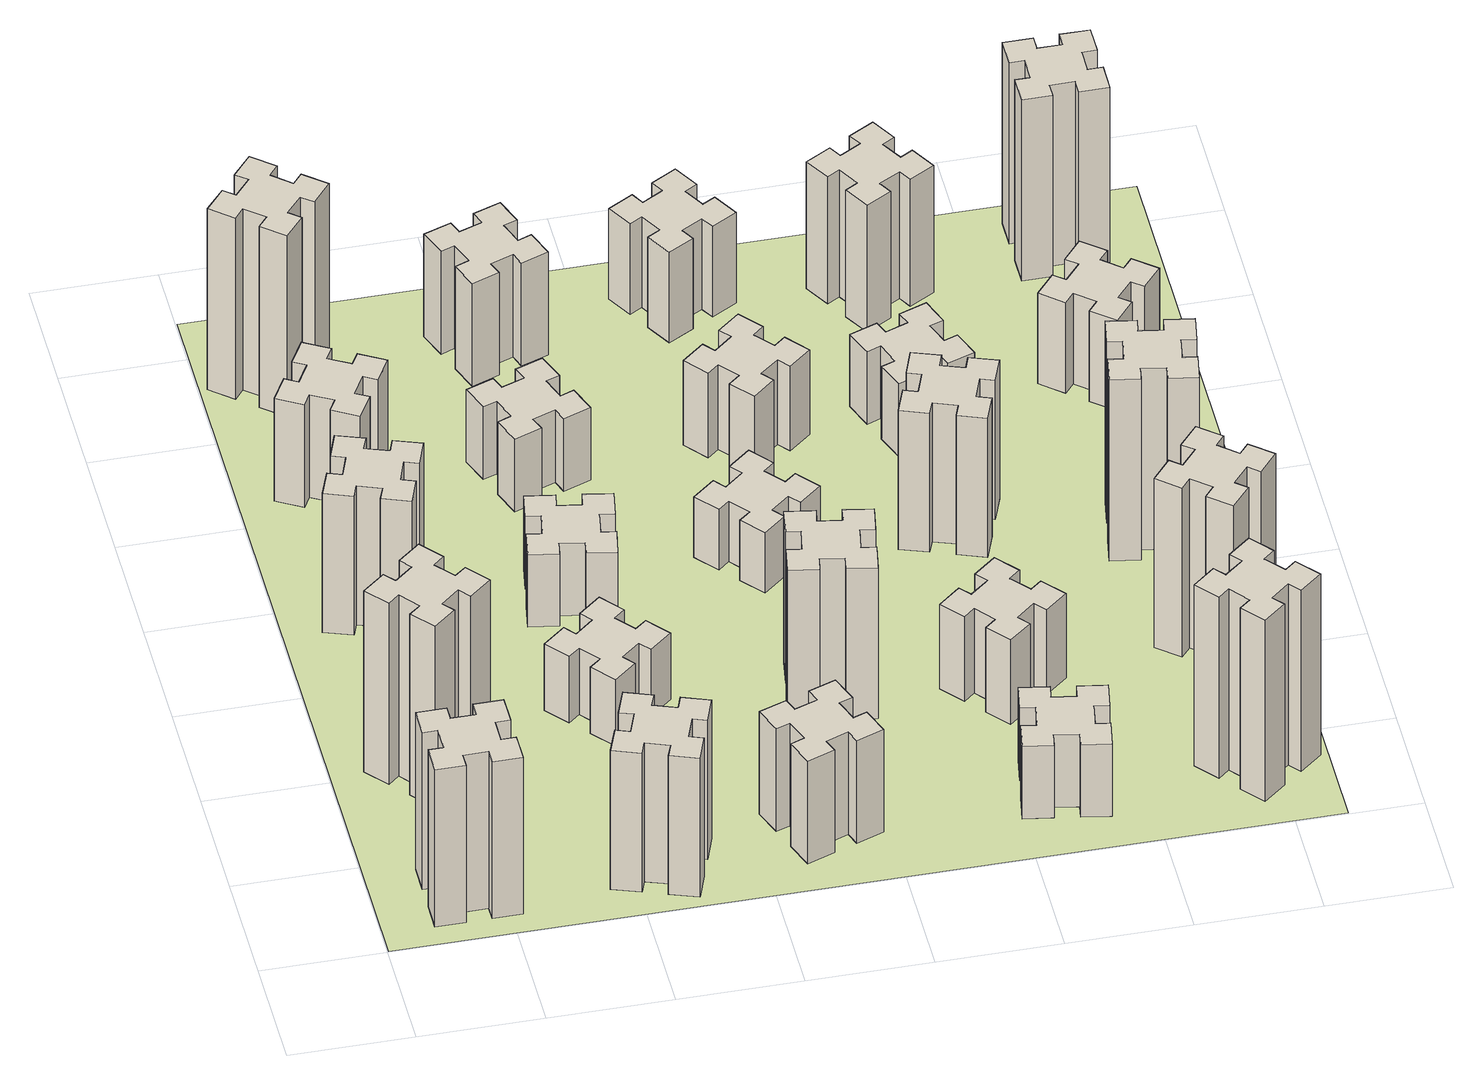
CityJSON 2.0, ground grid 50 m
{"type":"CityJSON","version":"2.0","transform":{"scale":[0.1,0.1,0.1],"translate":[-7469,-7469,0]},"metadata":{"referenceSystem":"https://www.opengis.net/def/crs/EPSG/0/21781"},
"CityObjects":{
"building1":{"type":"Building","attributes":{"class":"1000","function":"1000","usage":"1000","yearOfConstruction":2016,"roofType":"1000","measuredHeight":78,"storeysAboveGround":30,"storeysBelowGround":0},"geometry":[{"type":"Solid","lod":"1","boundaries":[[[[0,1,2,3,4,5,6,7,8,9,10,11,12,13,14,15,16,17,18,19]],[[17,16,20,21]],[[16,15,22,20]],[[15,14,23,22]],[[14,13,24,23]],[[13,12,25,24]],[[12,11,26,25]],[[11,10,27,26]],[[10,9,28,27]],[[9,8,29,28]],[[8,7,30,29]],[[7,6,31,30]],[[6,5,32,31]],[[5,4,33,32]],[[4,3,34,33]],[[3,2,35,34]],[[2,1,36,35]],[[1,0,37,36]],[[0,19,38,37]],[[19,18,39,38]],[[18,17,21,39]],[[24,25,26,27,28,29,30,31,32,33,34,35,36,37,38,39,21,20,22,23]]]]}]},
"building2":{"type":"Building","attributes":{"class":"1000","function":"1000","usage":"1000","yearOfConstruction":2016,"roofType":"1000","measuredHeight":90,"storeysAboveGround":30,"storeysBelowGround":0},"geometry":[{"type":"Solid","lod":"1","boundaries":[[[[40,41,42,43,44,45,46,47,48,49,50,51,52,53,54,55,56,57,58,59]],[[57,56,60,61]],[[56,55,62,60]],[[55,54,63,62]],[[54,53,64,63]],[[53,52,65,64]],[[52,51,66,65]],[[51,50,67,66]],[[50,49,68,67]],[[49,48,69,68]],[[48,47,70,69]],[[47,46,71,70]],[[46,45,72,71]],[[45,44,73,72]],[[44,43,74,73]],[[43,42,75,74]],[[42,41,76,75]],[[41,40,77,76]],[[40,59,78,77]],[[59,58,79,78]],[[58,57,61,79]],[[64,65,66,67,68,69,70,71,72,73,74,75,76,77,78,79,61,60,62,63]]]]}]},
"building3":{"type":"Building","attributes":{"class":"1000","function":"1000","usage":"1000","yearOfConstruction":2016,"roofType":"1000","measuredHeight":69,"storeysAboveGround":30,"storeysBelowGround":0},"geometry":[{"type":"Solid","lod":"1","boundaries":[[[[80,81,82,83,84,85,86,87,88,89,90,91,92,93,94,95,96,97,98,99]],[[97,96,100,101]],[[96,95,102,100]],[[95,94,103,102]],[[94,93,104,103]],[[93,92,105,104]],[[92,91,106,105]],[[91,90,107,106]],[[90,89,108,107]],[[89,88,109,108]],[[88,87,110,109]],[[87,86,111,110]],[[86,85,112,111]],[[85,84,113,112]],[[84,83,114,113]],[[83,82,115,114]],[[82,81,116,115]],[[81,80,117,116]],[[80,99,118,117]],[[99,98,119,118]],[[98,97,101,119]],[[104,105,106,107,108,109,110,111,112,113,114,115,116,117,118,119,101,100,102,103]]]]}]},
"building4":{"type":"Building","attributes":{"class":"1000","function":"1000","usage":"1000","yearOfConstruction":2016,"roofType":"1000","measuredHeight":51,"storeysAboveGround":30,"storeysBelowGround":0},"geometry":[{"type":"Solid","lod":"1","boundaries":[[[[120,121,122,123,124,125,126,127,128,129,130,131,132,133,134,135,136,137,138,139]],[[137,136,140,141]],[[136,135,142,140]],[[135,134,143,142]],[[134,133,144,143]],[[133,132,145,144]],[[132,131,146,145]],[[131,130,147,146]],[[130,129,148,147]],[[129,128,149,148]],[[128,127,150,149]],[[127,126,151,150]],[[126,125,152,151]],[[125,124,153,152]],[[124,123,154,153]],[[123,122,155,154]],[[122,121,156,155]],[[121,120,157,156]],[[120,139,158,157]],[[139,138,159,158]],[[138,137,141,159]],[[144,145,146,147,148,149,150,151,152,153,154,155,156,157,158,159,141,140,142,143]]]]}]},
"building5":{"type":"Building","attributes":{"class":"1000","function":"1000","usage":"1000","yearOfConstruction":2016,"roofType":"1000","measuredHeight":69,"storeysAboveGround":30,"storeysBelowGround":0},"geometry":[{"type":"Solid","lod":"1","boundaries":[[[[160,161,162,163,164,165,166,167,168,169,170,171,172,173,174,175,176,177,178,179]],[[177,176,180,181]],[[176,175,182,180]],[[175,174,183,182]],[[174,173,184,183]],[[173,172,185,184]],[[172,171,186,185]],[[171,170,187,186]],[[170,169,188,187]],[[169,168,189,188]],[[168,167,190,189]],[[167,166,191,190]],[[166,165,192,191]],[[165,164,193,192]],[[164,163,194,193]],[[163,162,195,194]],[[162,161,196,195]],[[161,160,197,196]],[[160,179,198,197]],[[179,178,199,198]],[[178,177,181,199]],[[184,185,186,187,188,189,190,191,192,193,194,195,196,197,198,199,181,180,182,183]]]]}]},
"building6":{"type":"Building","attributes":{"class":"1000","function":"1000","usage":"1000","yearOfConstruction":2016,"roofType":"1000","measuredHeight":90,"storeysAboveGround":30,"storeysBelowGround":0},"geometry":[{"type":"Solid","lod":"1","boundaries":[[[[200,201,202,203,204,205,206,207,208,209,210,211,212,213,214,215,216,217,218,219]],[[217,216,220,221]],[[216,215,222,220]],[[215,214,223,222]],[[214,213,224,223]],[[213,212,225,224]],[[212,211,226,225]],[[211,210,227,226]],[[210,209,228,227]],[[209,208,229,228]],[[208,207,230,229]],[[207,206,231,230]],[[206,205,232,231]],[[205,204,233,232]],[[204,203,234,233]],[[203,202,235,234]],[[202,201,236,235]],[[201,200,237,236]],[[200,219,238,237]],[[219,218,239,238]],[[218,217,221,239]],[[224,225,226,227,228,229,230,231,232,233,234,235,236,237,238,239,221,220,222,223]]]]}]},
"building7":{"type":"Building","attributes":{"class":"1000","function":"1000","usage":"1000","yearOfConstruction":2016,"roofType":"1000","measuredHeight":33,"storeysAboveGround":30,"storeysBelowGround":0},"geometry":[{"type":"Solid","lod":"1","boundaries":[[[[240,241,242,243,244,245,246,247,248,249,250,251,252,253,254,255,256,257,258,259]],[[257,256,260,261]],[[256,255,262,260]],[[255,254,263,262]],[[254,253,264,263]],[[253,252,265,264]],[[252,251,266,265]],[[251,250,267,266]],[[250,249,268,267]],[[249,248,269,268]],[[248,247,270,269]],[[247,246,271,270]],[[246,245,272,271]],[[245,244,273,272]],[[244,243,274,273]],[[243,242,275,274]],[[242,241,276,275]],[[241,240,277,276]],[[240,259,278,277]],[[259,258,279,278]],[[258,257,261,279]],[[264,265,266,267,268,269,270,271,272,273,274,275,276,277,278,279,261,260,262,263]]]]}]},
"building8":{"type":"Building","attributes":{"class":"1000","function":"1000","usage":"1000","yearOfConstruction":2016,"roofType":"1000","measuredHeight":36,"storeysAboveGround":30,"storeysBelowGround":0},"geometry":[{"type":"Solid","lod":"1","boundaries":[[[[280,281,282,283,284,285,286,287,288,289,290,291,292,293,294,295,296,297,298,299]],[[297,296,300,301]],[[296,295,302,300]],[[295,294,303,302]],[[294,293,304,303]],[[293,292,305,304]],[[292,291,306,305]],[[291,290,307,306]],[[290,289,308,307]],[[289,288,309,308]],[[288,287,310,309]],[[287,286,311,310]],[[286,285,312,311]],[[285,284,313,312]],[[284,283,314,313]],[[283,282,315,314]],[[282,281,316,315]],[[281,280,317,316]],[[280,299,318,317]],[[299,298,319,318]],[[298,297,301,319]],[[304,305,306,307,308,309,310,311,312,313,314,315,316,317,318,319,301,300,302,303]]]]}]},
"building9":{"type":"Building","attributes":{"class":"1000","function":"1000","usage":"1000","yearOfConstruction":2016,"roofType":"1000","measuredHeight":51,"storeysAboveGround":30,"storeysBelowGround":0},"geometry":[{"type":"Solid","lod":"1","boundaries":[[[[320,321,322,323,324,325,326,327,328,329,330,331,332,333,334,335,336,337,338,339]],[[337,336,340,341]],[[336,335,342,340]],[[335,334,343,342]],[[334,333,344,343]],[[333,332,345,344]],[[332,331,346,345]],[[331,330,347,346]],[[330,329,348,347]],[[329,328,349,348]],[[328,327,350,349]],[[327,326,351,350]],[[326,325,352,351]],[[325,324,353,352]],[[324,323,354,353]],[[323,322,355,354]],[[322,321,356,355]],[[321,320,357,356]],[[320,339,358,357]],[[339,338,359,358]],[[338,337,341,359]],[[344,345,346,347,348,349,350,351,352,353,354,355,356,357,358,359,341,340,342,343]]]]}]},
"building10":{"type":"Building","attributes":{"class":"1000","function":"1000","usage":"1000","yearOfConstruction":2016,"roofType":"1000","measuredHeight":36,"storeysAboveGround":30,"storeysBelowGround":0},"geometry":[{"type":"Solid","lod":"1","boundaries":[[[[360,361,362,363,364,365,366,367,368,369,370,371,372,373,374,375,376,377,378,379]],[[377,376,380,381]],[[376,375,382,380]],[[375,374,383,382]],[[374,373,384,383]],[[373,372,385,384]],[[372,371,386,385]],[[371,370,387,386]],[[370,369,388,387]],[[369,368,389,388]],[[368,367,390,389]],[[367,366,391,390]],[[366,365,392,391]],[[365,364,393,392]],[[364,363,394,393]],[[363,362,395,394]],[[362,361,396,395]],[[361,360,397,396]],[[360,379,398,397]],[[379,378,399,398]],[[378,377,381,399]],[[384,385,386,387,388,389,390,391,392,393,394,395,396,397,398,399,381,380,382,383]]]]}]},
"building11":{"type":"Building","attributes":{"class":"1000","function":"1000","usage":"1000","yearOfConstruction":2016,"roofType":"1000","measuredHeight":51,"storeysAboveGround":30,"storeysBelowGround":0},"geometry":[{"type":"Solid","lod":"1","boundaries":[[[[400,401,402,403,404,405,406,407,408,409,410,411,412,413,414,415,416,417,418,419]],[[417,416,420,421]],[[416,415,422,420]],[[415,414,423,422]],[[414,413,424,423]],[[413,412,425,424]],[[412,411,426,425]],[[411,410,427,426]],[[410,409,428,427]],[[409,408,429,428]],[[408,407,430,429]],[[407,406,431,430]],[[406,405,432,431]],[[405,404,433,432]],[[404,403,434,433]],[[403,402,435,434]],[[402,401,436,435]],[[401,400,437,436]],[[400,419,438,437]],[[419,418,439,438]],[[418,417,421,439]],[[424,425,426,427,428,429,430,431,432,433,434,435,436,437,438,439,421,420,422,423]]]]}]},
"building12":{"type":"Building","attributes":{"class":"1000","function":"1000","usage":"1000","yearOfConstruction":2016,"roofType":"1000","measuredHeight":75,"storeysAboveGround":30,"storeysBelowGround":0},"geometry":[{"type":"Solid","lod":"1","boundaries":[[[[440,441,442,443,444,445,446,447,448,449,450,451,452,453,454,455,456,457,458,459]],[[457,456,460,461]],[[456,455,462,460]],[[455,454,463,462]],[[454,453,464,463]],[[453,452,465,464]],[[452,451,466,465]],[[451,450,467,466]],[[450,449,468,467]],[[449,448,469,468]],[[448,447,470,469]],[[447,446,471,470]],[[446,445,472,471]],[[445,444,473,472]],[[444,443,474,473]],[[443,442,475,474]],[[442,441,476,475]],[[441,440,477,476]],[[440,459,478,477]],[[459,458,479,478]],[[458,457,461,479]],[[464,465,466,467,468,469,470,471,472,473,474,475,476,477,478,479,461,460,462,463]]]]}]},
"building13":{"type":"Building","attributes":{"class":"1000","function":"1000","usage":"1000","yearOfConstruction":2016,"roofType":"1000","measuredHeight":30,"storeysAboveGround":30,"storeysBelowGround":0},"geometry":[{"type":"Solid","lod":"1","boundaries":[[[[480,481,482,483,484,485,486,487,488,489,490,491,492,493,494,495,496,497,498,499]],[[497,496,500,501]],[[496,495,502,500]],[[495,494,503,502]],[[494,493,504,503]],[[493,492,505,504]],[[492,491,506,505]],[[491,490,507,506]],[[490,489,508,507]],[[489,488,509,508]],[[488,487,510,509]],[[487,486,511,510]],[[486,485,512,511]],[[485,484,513,512]],[[484,483,514,513]],[[483,482,515,514]],[[482,481,516,515]],[[481,480,517,516]],[[480,499,518,517]],[[499,498,519,518]],[[498,497,501,519]],[[504,505,506,507,508,509,510,511,512,513,514,515,516,517,518,519,501,500,502,503]]]]}]},
"building14":{"type":"Building","attributes":{"class":"1000","function":"1000","usage":"1000","yearOfConstruction":2016,"roofType":"1000","measuredHeight":42,"storeysAboveGround":30,"storeysBelowGround":0},"geometry":[{"type":"Solid","lod":"1","boundaries":[[[[520,521,522,523,524,525,526,527,528,529,530,531,532,533,534,535,536,537,538,539]],[[537,536,540,541]],[[536,535,542,540]],[[535,534,543,542]],[[534,533,544,543]],[[533,532,545,544]],[[532,531,546,545]],[[531,530,547,546]],[[530,529,548,547]],[[529,528,549,548]],[[528,527,550,549]],[[527,526,551,550]],[[526,525,552,551]],[[525,524,553,552]],[[524,523,554,553]],[[523,522,555,554]],[[522,521,556,555]],[[521,520,557,556]],[[520,539,558,557]],[[539,538,559,558]],[[538,537,541,559]],[[544,545,546,547,548,549,550,551,552,553,554,555,556,557,558,559,541,540,542,543]]]]}]},
"building15":{"type":"Building","attributes":{"class":"1000","function":"1000","usage":"1000","yearOfConstruction":2016,"roofType":"1000","measuredHeight":36,"storeysAboveGround":30,"storeysBelowGround":0},"geometry":[{"type":"Solid","lod":"1","boundaries":[[[[560,561,562,563,564,565,566,567,568,569,570,571,572,573,574,575,576,577,578,579]],[[577,576,580,581]],[[576,575,582,580]],[[575,574,583,582]],[[574,573,584,583]],[[573,572,585,584]],[[572,571,586,585]],[[571,570,587,586]],[[570,569,588,587]],[[569,568,589,588]],[[568,567,590,589]],[[567,566,591,590]],[[566,565,592,591]],[[565,564,593,592]],[[564,563,594,593]],[[563,562,595,594]],[[562,561,596,595]],[[561,560,597,596]],[[560,579,598,597]],[[579,578,599,598]],[[578,577,581,599]],[[584,585,586,587,588,589,590,591,592,593,594,595,596,597,598,599,581,580,582,583]]]]}]},
"building16":{"type":"Building","attributes":{"class":"1000","function":"1000","usage":"1000","yearOfConstruction":2016,"roofType":"1000","measuredHeight":45,"storeysAboveGround":30,"storeysBelowGround":0},"geometry":[{"type":"Solid","lod":"1","boundaries":[[[[600,601,602,603,604,605,606,607,608,609,610,611,612,613,614,615,616,617,618,619]],[[617,616,620,621]],[[616,615,622,620]],[[615,614,623,622]],[[614,613,624,623]],[[613,612,625,624]],[[612,611,626,625]],[[611,610,627,626]],[[610,609,628,627]],[[609,608,629,628]],[[608,607,630,629]],[[607,606,631,630]],[[606,605,632,631]],[[605,604,633,632]],[[604,603,634,633]],[[603,602,635,634]],[[602,601,636,635]],[[601,600,637,636]],[[600,619,638,637]],[[619,618,639,638]],[[618,617,621,639]],[[624,625,626,627,628,629,630,631,632,633,634,635,636,637,638,639,621,620,622,623]]]]}]},
"building17":{"type":"Building","attributes":{"class":"1000","function":"1000","usage":"1000","yearOfConstruction":2016,"roofType":"1000","measuredHeight":42,"storeysAboveGround":30,"storeysBelowGround":0},"geometry":[{"type":"Solid","lod":"1","boundaries":[[[[640,641,642,643,644,645,646,647,648,649,650,651,652,653,654,655,656,657,658,659]],[[657,656,660,661]],[[656,655,662,660]],[[655,654,663,662]],[[654,653,664,663]],[[653,652,665,664]],[[652,651,666,665]],[[651,650,667,666]],[[650,649,668,667]],[[649,648,669,668]],[[648,647,670,669]],[[647,646,671,670]],[[646,645,672,671]],[[645,644,673,672]],[[644,643,674,673]],[[643,642,675,674]],[[642,641,676,675]],[[641,640,677,676]],[[640,659,678,677]],[[659,658,679,678]],[[658,657,661,679]],[[664,665,666,667,668,669,670,671,672,673,674,675,676,677,678,679,661,660,662,663]]]]}]},
"building18":{"type":"Building","attributes":{"class":"1000","function":"1000","usage":"1000","yearOfConstruction":2016,"roofType":"1000","measuredHeight":69,"storeysAboveGround":30,"storeysBelowGround":0},"geometry":[{"type":"Solid","lod":"1","boundaries":[[[[680,681,682,683,684,685,686,687,688,689,690,691,692,693,694,695,696,697,698,699]],[[697,696,700,701]],[[696,695,702,700]],[[695,694,703,702]],[[694,693,704,703]],[[693,692,705,704]],[[692,691,706,705]],[[691,690,707,706]],[[690,689,708,707]],[[689,688,709,708]],[[688,687,710,709]],[[687,686,711,710]],[[686,685,712,711]],[[685,684,713,712]],[[684,683,714,713]],[[683,682,715,714]],[[682,681,716,715]],[[681,680,717,716]],[[680,699,718,717]],[[699,698,719,718]],[[698,697,701,719]],[[704,705,706,707,708,709,710,711,712,713,714,715,716,717,718,719,701,700,702,703]]]]}]},
"building19":{"type":"Building","attributes":{"class":"1000","function":"1000","usage":"1000","yearOfConstruction":2016,"roofType":"1000","measuredHeight":36,"storeysAboveGround":30,"storeysBelowGround":0},"geometry":[{"type":"Solid","lod":"1","boundaries":[[[[720,721,722,723,724,725,726,727,728,729,730,731,732,733,734,735,736,737,738,739]],[[737,736,740,741]],[[736,735,742,740]],[[735,734,743,742]],[[734,733,744,743]],[[733,732,745,744]],[[732,731,746,745]],[[731,730,747,746]],[[730,729,748,747]],[[729,728,749,748]],[[728,727,750,749]],[[727,726,751,750]],[[726,725,752,751]],[[725,724,753,752]],[[724,723,754,753]],[[723,722,755,754]],[[722,721,756,755]],[[721,720,757,756]],[[720,739,758,757]],[[739,738,759,758]],[[738,737,741,759]],[[744,745,746,747,748,749,750,751,752,753,754,755,756,757,758,759,741,740,742,743]]]]}]},
"building20":{"type":"Building","attributes":{"class":"1000","function":"1000","usage":"1000","yearOfConstruction":2016,"roofType":"1000","measuredHeight":90,"storeysAboveGround":30,"storeysBelowGround":0},"geometry":[{"type":"Solid","lod":"1","boundaries":[[[[760,761,762,763,764,765,766,767,768,769,770,771,772,773,774,775,776,777,778,779]],[[777,776,780,781]],[[776,775,782,780]],[[775,774,783,782]],[[774,773,784,783]],[[773,772,785,784]],[[772,771,786,785]],[[771,770,787,786]],[[770,769,788,787]],[[769,768,789,788]],[[768,767,790,789]],[[767,766,791,790]],[[766,765,792,791]],[[765,764,793,792]],[[764,763,794,793]],[[763,762,795,794]],[[762,761,796,795]],[[761,760,797,796]],[[760,779,798,797]],[[779,778,799,798]],[[778,777,781,799]],[[784,785,786,787,788,789,790,791,792,793,794,795,796,797,798,799,781,780,782,783]]]]}]},
"building21":{"type":"Building","attributes":{"class":"1000","function":"1000","usage":"1000","yearOfConstruction":2016,"roofType":"1000","measuredHeight":63,"storeysAboveGround":30,"storeysBelowGround":0},"geometry":[{"type":"Solid","lod":"1","boundaries":[[[[800,801,802,803,804,805,806,807,808,809,810,811,812,813,814,815,816,817,818,819]],[[817,816,820,821]],[[816,815,822,820]],[[815,814,823,822]],[[814,813,824,823]],[[813,812,825,824]],[[812,811,826,825]],[[811,810,827,826]],[[810,809,828,827]],[[809,808,829,828]],[[808,807,830,829]],[[807,806,831,830]],[[806,805,832,831]],[[805,804,833,832]],[[804,803,834,833]],[[803,802,835,834]],[[802,801,836,835]],[[801,800,837,836]],[[800,819,838,837]],[[819,818,839,838]],[[818,817,821,839]],[[824,825,826,827,828,829,830,831,832,833,834,835,836,837,838,839,821,820,822,823]]]]}]},
"building22":{"type":"Building","attributes":{"class":"1000","function":"1000","usage":"1000","yearOfConstruction":2016,"roofType":"1000","measuredHeight":84,"storeysAboveGround":30,"storeysBelowGround":0},"geometry":[{"type":"Solid","lod":"1","boundaries":[[[[840,841,842,843,844,845,846,847,848,849,850,851,852,853,854,855,856,857,858,859]],[[857,856,860,861]],[[856,855,862,860]],[[855,854,863,862]],[[854,853,864,863]],[[853,852,865,864]],[[852,851,866,865]],[[851,850,867,866]],[[850,849,868,867]],[[849,848,869,868]],[[848,847,870,869]],[[847,846,871,870]],[[846,845,872,871]],[[845,844,873,872]],[[844,843,874,873]],[[843,842,875,874]],[[842,841,876,875]],[[841,840,877,876]],[[840,859,878,877]],[[859,858,879,878]],[[858,857,861,879]],[[864,865,866,867,868,869,870,871,872,873,874,875,876,877,878,879,861,860,862,863]]]]}]},
"building23":{"type":"Building","attributes":{"class":"1000","function":"1000","usage":"1000","yearOfConstruction":2016,"roofType":"1000","measuredHeight":90,"storeysAboveGround":30,"storeysBelowGround":0},"geometry":[{"type":"Solid","lod":"1","boundaries":[[[[880,881,882,883,884,885,886,887,888,889,890,891,892,893,894,895,896,897,898,899]],[[897,896,900,901]],[[896,895,902,900]],[[895,894,903,902]],[[894,893,904,903]],[[893,892,905,904]],[[892,891,906,905]],[[891,890,907,906]],[[890,889,908,907]],[[889,888,909,908]],[[888,887,910,909]],[[887,886,911,910]],[[886,885,912,911]],[[885,884,913,912]],[[884,883,914,913]],[[883,882,915,914]],[[882,881,916,915]],[[881,880,917,916]],[[880,899,918,917]],[[899,898,919,918]],[[898,897,901,919]],[[904,905,906,907,908,909,910,911,912,913,914,915,916,917,918,919,901,900,902,903]]]]}]},
"building24":{"type":"Building","attributes":{"class":"1000","function":"1000","usage":"1000","yearOfConstruction":2016,"roofType":"1000","measuredHeight":45,"storeysAboveGround":30,"storeysBelowGround":0},"geometry":[{"type":"Solid","lod":"1","boundaries":[[[[920,921,922,923,924,925,926,927,928,929,930,931,932,933,934,935,936,937,938,939]],[[937,936,940,941]],[[936,935,942,940]],[[935,934,943,942]],[[934,933,944,943]],[[933,932,945,944]],[[932,931,946,945]],[[931,930,947,946]],[[930,929,948,947]],[[929,928,949,948]],[[928,927,950,949]],[[927,926,951,950]],[[926,925,952,951]],[[925,924,953,952]],[[924,923,954,953]],[[923,922,955,954]],[[922,921,956,955]],[[921,920,957,956]],[[920,939,958,957]],[[939,938,959,958]],[[938,937,941,959]],[[944,945,946,947,948,949,950,951,952,953,954,955,956,957,958,959,941,940,942,943]]]]}]},
"building25":{"type":"Building","attributes":{"class":"1000","function":"1000","usage":"1000","yearOfConstruction":2016,"roofType":"1000","measuredHeight":90,"storeysAboveGround":30,"storeysBelowGround":0},"geometry":[{"type":"Solid","lod":"1","boundaries":[[[[960,961,962,963,964,965,966,967,968,969,970,971,972,973,974,975,976,977,978,979]],[[977,976,980,981]],[[976,975,982,980]],[[975,974,983,982]],[[974,973,984,983]],[[973,972,985,984]],[[972,971,986,985]],[[971,970,987,986]],[[970,969,988,987]],[[969,968,989,988]],[[968,967,990,989]],[[967,966,991,990]],[[966,965,992,991]],[[965,964,993,992]],[[964,963,994,993]],[[963,962,995,994]],[[962,961,996,995]],[[961,960,997,996]],[[960,979,998,997]],[[979,978,999,998]],[[978,977,981,999]],[[984,985,986,987,988,989,990,991,992,993,994,995,996,997,998,999,981,980,982,983]]]]}]},
"landuse1":{"type":"LandUse","attributes":{"name":"plot1","function":"1010"},"geometry":[{"type":"MultiSurface","lod":"1","boundaries":[[[1000,1001,1002,1003]]]}]}
},
"vertices":[
[265,325,0],[265,225,0],[205,225,0],[205,105,0],[325,105,0],[325,165,0],[425,165,0],[425,105,0],[545,105,0],[545,225,0],[485,225,0],[485,325,0],[545,325,0],[545,445,0],[425,445,0],[425,385,0],[325,385,0],[325,445,0],[205,445,0],[205,325,0],[325,385,780],[325,445,780],[425,385,780],[425,445,780],[545,445,780],[545,325,780],[485,325,780],[485,225,780],[545,225,780],[545,105,780],[425,105,780],[425,165,780],[325,165,780],[325,105,780],[205,105,780],[205,225,780],[265,225,780],[265,325,780],[205,325,780],[205,445,780],
[492,1048,0],[427,1124,0],[473,1163,0],[396,1255,0],[304,1178,0],[343,1132,0],[266,1067,0],[228,1113,0],[136,1036,0],[213,944,0],[259,983,0],[323,906,0],[277,868,0],[354,776,0],[446,853,0],[408,899,0],[484,963,0],[523,917,0],[615,994,0],[538,1086,0],[484,963,900],[523,917,900],[408,899,900],[446,853,900],[354,776,900],[277,868,900],[323,906,900],[259,983,900],[213,944,900],[136,1036,900],[228,1113,900],[266,1067,900],[343,1132,900],[304,1178,900],[396,1255,900],[473,1163,900],[427,1124,900],[492,1048,900],[538,1086,900],[615,994,900],
[291,1869,0],[385,1835,0],[364,1779,0],[477,1737,0],[518,1850,0],[462,1871,0],[496,1965,0],[552,1944,0],[593,2057,0],[480,2098,0],[460,2042,0],[366,2076,0],[387,2132,0],[274,2173,0],[233,2060,0],[289,2040,0],[255,1946,0],[199,1967,0],[157,1854,0],[270,1813,0],[255,1946,690],[199,1967,690],[289,2040,690],[233,2060,690],[274,2173,690],[387,2132,690],[366,2076,690],[460,2042,690],[480,2098,690],[593,2057,690],[552,1944,690],[496,1965,690],[462,1871,690],[518,1850,690],[477,1737,690],[364,1779,690],[385,1835,690],[291,1869,690],[270,1813,690],[157,1854,690],
[446,2597,0],[496,2684,0],[548,2654,0],[608,2758,0],[504,2818,0],[474,2766,0],[387,2816,0],[417,2868,0],[313,2928,0],[253,2824,0],[305,2794,0],[255,2707,0],[203,2737,0],[143,2633,0],[247,2573,0],[277,2625,0],[364,2575,0],[334,2523,0],[438,2463,0],[498,2567,0],[364,2575,510],[334,2523,510],[277,2625,510],[247,2573,510],[143,2633,510],[203,2737,510],[255,2707,510],[305,2794,510],[253,2824,510],[313,2928,510],[417,2868,510],[387,2816,510],[474,2766,510],[504,2818,510],[608,2758,510],[548,2654,510],[496,2684,510],[446,2597,510],[498,2567,510],[438,2463,510],
[1029,360,0],[995,266,0],[939,287,0],[897,174,0],[1010,133,0],[1031,189,0],[1125,155,0],[1104,99,0],[1217,57,0],[1258,170,0],[1202,191,0],[1236,285,0],[1292,264,0],[1333,377,0],[1220,418,0],[1200,362,0],[1106,396,0],[1127,452,0],[1014,493,0],[973,380,0],[1106,396,690],[1127,452,690],[1200,362,690],[1220,418,690],[1333,377,690],[1292,264,690],[1236,285,690],[1202,191,690],[1258,170,690],[1217,57,690],[1104,99,690],[1125,155,690],[1031,189,690],[1010,133,690],[897,174,690],[939,287,690],[995,266,690],[1029,360,690],[973,380,690],[1014,493,690],
[384,3387,0],[308,3452,0],[346,3498,0],[254,3575,0],[177,3483,0],[223,3444,0],[159,3368,0],[113,3406,0],[36,3314,0],[128,3237,0],[166,3283,0],[243,3219,0],[204,3173,0],[296,3096,0],[373,3188,0],[327,3226,0],[392,3303,0],[438,3264,0],[515,3356,0],[423,3433,0],[392,3303,900],[438,3264,900],[327,3226,900],[373,3188,900],[296,3096,900],[204,3173,900],[243,3219,900],[166,3283,900],[128,3237,900],[36,3314,900],[113,3406,900],[159,3368,900],[223,3444,900],[177,3483,900],[254,3575,900],[346,3498,900],[308,3452,900],[384,3387,900],[423,3433,900],[515,3356,900],
[1083,1332,0],[1006,1267,0],[968,1313,0],[876,1236,0],[953,1144,0],[999,1183,0],[1063,1106,0],[1017,1068,0],[1094,976,0],[1186,1053,0],[1148,1099,0],[1224,1163,0],[1263,1117,0],[1355,1194,0],[1278,1286,0],[1232,1248,0],[1167,1324,0],[1213,1363,0],[1136,1455,0],[1044,1378,0],[1167,1324,330],[1213,1363,330],[1232,1248,330],[1278,1286,330],[1355,1194,330],[1263,1117,330],[1224,1163,330],[1148,1099,330],[1186,1053,330],[1094,976,330],[1017,1068,330],[1063,1106,330],[999,1183,330],[953,1144,330],[876,1236,330],[968,1313,330],[1006,1267,330],[1083,1332,330],[1044,1378,330],[1136,1455,330],
[1047,1756,0],[1145,1738,0],[1135,1679,0],[1253,1658,0],[1274,1777,0],[1215,1787,0],[1232,1885,0],[1291,1875,0],[1312,1993,0],[1194,2014,0],[1184,1955,0],[1085,1972,0],[1096,2031,0],[977,2052,0],[957,1934,0],[1016,1924,0],[998,1825,0],[939,1836,0],[918,1717,0],[1037,1697,0],[998,1825,360],[939,1836,360],[1016,1924,360],[957,1934,360],[977,2052,360],[1096,2031,360],[1085,1972,360],[1184,1955,360],[1194,2014,360],[1312,1993,360],[1291,1875,360],[1232,1885,360],[1215,1787,360],[1274,1777,360],[1253,1658,360],[1135,1679,360],[1145,1738,360],[1047,1756,360],[1037,1697,360],[918,1717,360],
[1765,496,0],[1671,462,0],[1650,518,0],[1537,477,0],[1579,364,0],[1635,385,0],[1669,291,0],[1613,270,0],[1654,157,0],[1767,199,0],[1746,255,0],[1840,289,0],[1860,233,0],[1973,274,0],[1932,387,0],[1876,366,0],[1842,460,0],[1898,480,0],[1857,593,0],[1744,552,0],[1842,460,510],[1898,480,510],[1876,366,510],[1932,387,510],[1973,274,510],[1860,233,510],[1840,289,510],[1746,255,510],[1767,199,510],[1654,157,510],[1613,270,510],[1669,291,510],[1635,385,510],[1579,364,510],[1537,477,510],[1650,518,510],[1671,462,510],[1765,496,510],[1744,552,510],[1857,593,510],
[1106,2475,0],[1200,2509,0],[1220,2453,0],[1333,2494,0],[1292,2607,0],[1236,2586,0],[1202,2680,0],[1258,2700,0],[1217,2813,0],[1104,2772,0],[1125,2716,0],[1031,2682,0],[1010,2738,0],[897,2697,0],[939,2584,0],[995,2605,0],[1029,2511,0],[973,2490,0],[1014,2377,0],[1127,2419,0],[1029,2511,360],[973,2490,360],[995,2605,360],[939,2584,360],[897,2697,360],[1010,2738,360],[1031,2682,360],[1125,2716,360],[1104,2772,360],[1217,2813,360],[1258,2700,360],[1202,2680,360],[1236,2586,360],[1292,2607,360],[1333,2494,360],[1220,2453,360],[1200,2509,360],[1106,2475,360],[1127,2419,360],[1014,2377,360],
[1125,3456,0],[1031,3422,0],[1010,3478,0],[897,3437,0],[939,3324,0],[995,3345,0],[1029,3251,0],[973,3230,0],[1014,3117,0],[1127,3159,0],[1106,3215,0],[1200,3249,0],[1220,3193,0],[1333,3234,0],[1292,3347,0],[1236,3326,0],[1202,3420,0],[1258,3440,0],[1217,3553,0],[1104,3512,0],[1202,3420,510],[1258,3440,510],[1236,3326,510],[1292,3347,510],[1333,3234,510],[1220,3193,510],[1200,3249,510],[1106,3215,510],[1127,3159,510],[1014,3117,510],[973,3230,510],[1029,3251,510],[995,3345,510],[939,3324,510],[897,3437,510],[1010,3478,510],[1031,3422,510],[1125,3456,510],[1104,3512,510],[1217,3553,510],
[2055,1047,0],[2072,1145,0],[2131,1135,0],[2152,1253,0],[2034,1274,0],[2024,1215,0],[1925,1232,0],[1936,1291,0],[1817,1312,0],[1797,1194,0],[1856,1184,0],[1838,1085,0],[1779,1096,0],[1758,977,0],[1877,957,0],[1887,1016,0],[1985,998,0],[1975,939,0],[2093,918,0],[2114,1037,0],[1985,998,750],[1975,939,750],[1887,1016,750],[1877,957,750],[1758,977,750],[1779,1096,750],[1838,1085,750],[1856,1184,750],[1797,1194,750],[1817,1312,750],[1936,1291,750],[1925,1232,750],[2024,1215,750],[2034,1274,750],[2152,1253,750],[2131,1135,750],[2072,1145,750],[2055,1047,750],[2114,1037,750],[2093,918,750],
[1972,1988,0],[1907,2064,0],[1953,2103,0],[1876,2195,0],[1784,2118,0],[1823,2072,0],[1746,2007,0],[1708,2053,0],[1616,1976,0],[1693,1884,0],[1739,1923,0],[1803,1846,0],[1757,1808,0],[1834,1716,0],[1926,1793,0],[1888,1839,0],[1964,1903,0],[2003,1857,0],[2095,1934,0],[2018,2026,0],[1964,1903,300],[2003,1857,300],[1888,1839,300],[1926,1793,300],[1834,1716,300],[1757,1808,300],[1803,1846,300],[1739,1923,300],[1693,1884,300],[1616,1976,300],[1708,2053,300],[1746,2007,300],[1823,2072,300],[1784,2118,300],[1876,2195,300],[1953,2103,300],[1907,2064,300],[1972,1988,300],[2018,2026,300],[2095,1934,300],
[1839,2563,0],[1903,2486,0],[1857,2448,0],[1934,2356,0],[2026,2433,0],[1988,2479,0],[2064,2543,0],[2103,2497,0],[2195,2574,0],[2118,2666,0],[2072,2628,0],[2007,2704,0],[2053,2743,0],[1976,2835,0],[1884,2758,0],[1923,2712,0],[1846,2647,0],[1808,2693,0],[1716,2616,0],[1793,2524,0],[1846,2647,420],[1808,2693,420],[1923,2712,420],[1884,2758,420],[1976,2835,420],[2053,2743,420],[2007,2704,420],[2072,2628,420],[2118,2666,420],[2195,2574,420],[2103,2497,420],[2064,2543,420],[1988,2479,420],[2026,2433,420],[1934,2356,420],[1857,2448,420],[1903,2486,420],[1839,2563,420],[1793,2524,420],[1716,2616,420],
[2596,444,0],[2578,345,0],[2519,356,0],[2498,237,0],[2617,217,0],[2627,276,0],[2725,258,0],[2715,199,0],[2833,178,0],[2854,297,0],[2795,307,0],[2812,405,0],[2871,395,0],[2892,513,0],[2774,534,0],[2764,475,0],[2665,492,0],[2676,551,0],[2557,572,0],[2537,454,0],[2665,492,360],[2676,551,360],[2764,475,360],[2774,534,360],[2892,513,360],[2871,395,360],[2812,405,360],[2795,307,360],[2854,297,360],[2833,178,360],[2715,199,360],[2725,258,360],[2627,276,360],[2617,217,360],[2498,237,360],[2519,356,360],[2578,345,360],[2596,444,360],[2537,454,360],[2557,572,360],
[1844,3556,0],[1757,3506,0],[1727,3558,0],[1623,3498,0],[1683,3394,0],[1735,3424,0],[1785,3337,0],[1733,3307,0],[1793,3203,0],[1897,3263,0],[1867,3315,0],[1954,3365,0],[1984,3313,0],[2088,3373,0],[2028,3477,0],[1976,3447,0],[1926,3534,0],[1978,3564,0],[1918,3668,0],[1814,3608,0],[1926,3534,450],[1978,3564,450],[1976,3447,450],[2028,3477,450],[2088,3373,450],[1984,3313,450],[1954,3365,450],[1867,3315,450],[1897,3263,450],[1793,3203,450],[1733,3307,450],[1785,3337,450],[1735,3424,450],[1683,3394,450],[1623,3498,450],[1727,3558,450],[1757,3506,450],[1844,3556,450],[1814,3608,450],[1918,3668,450],
[2563,1132,0],[2486,1067,0],[2448,1113,0],[2356,1036,0],[2433,944,0],[2479,983,0],[2543,906,0],[2497,868,0],[2574,776,0],[2666,853,0],[2628,899,0],[2704,963,0],[2743,917,0],[2835,994,0],[2758,1086,0],[2712,1048,0],[2647,1124,0],[2693,1163,0],[2616,1255,0],[2524,1178,0],[2647,1124,420],[2693,1163,420],[2712,1048,420],[2758,1086,420],[2835,994,420],[2743,917,420],[2704,963,420],[2628,899,420],[2666,853,420],[2574,776,420],[2497,868,420],[2543,906,420],[2479,983,420],[2433,944,420],[2356,1036,420],[2448,1113,420],[2486,1067,420],[2563,1132,420],[2524,1178,420],[2616,1255,420],
[2682,1871,0],[2716,1965,0],[2772,1944,0],[2813,2057,0],[2700,2098,0],[2680,2042,0],[2586,2076,0],[2607,2132,0],[2494,2173,0],[2453,2060,0],[2509,2040,0],[2475,1946,0],[2419,1967,0],[2377,1854,0],[2490,1813,0],[2511,1869,0],[2605,1835,0],[2584,1779,0],[2697,1737,0],[2738,1850,0],[2605,1835,690],[2584,1779,690],[2511,1869,690],[2490,1813,690],[2377,1854,690],[2419,1967,690],[2475,1946,690],[2509,2040,690],[2453,2060,690],[2494,2173,690],[2607,2132,690],[2586,2076,690],[2680,2042,690],[2700,2098,690],[2813,2057,690],[2772,1944,690],[2716,1965,690],[2682,1871,690],[2738,1850,690],[2697,1737,690],
[2586,2475,0],[2680,2509,0],[2700,2453,0],[2813,2494,0],[2772,2607,0],[2716,2586,0],[2682,2680,0],[2738,2700,0],[2697,2813,0],[2584,2772,0],[2605,2716,0],[2511,2682,0],[2490,2738,0],[2377,2697,0],[2419,2584,0],[2475,2605,0],[2509,2511,0],[2453,2490,0],[2494,2377,0],[2607,2419,0],[2509,2511,360],[2453,2490,360],[2475,2605,360],[2419,2584,360],[2377,2697,360],[2490,2738,360],[2511,2682,360],[2605,2716,360],[2584,2772,360],[2697,2813,360],[2738,2700,360],[2682,2680,360],[2716,2586,360],[2772,2607,360],[2813,2494,360],[2700,2453,360],[2680,2509,360],[2586,2475,360],[2607,2419,360],[2494,2377,360],
[3468,259,0],[3544,323,0],[3583,277,0],[3675,354,0],[3598,446,0],[3552,408,0],[3487,484,0],[3533,523,0],[3456,615,0],[3364,538,0],[3403,492,0],[3326,427,0],[3288,473,0],[3196,396,0],[3273,304,0],[3319,343,0],[3383,266,0],[3337,228,0],[3414,136,0],[3506,213,0],[3383,266,900],[3337,228,900],[3319,343,900],[3273,304,900],[3196,396,900],[3288,473,900],[3326,427,900],[3403,492,900],[3364,538,900],[3456,615,900],[3533,523,900],[3487,484,900],[3552,408,900],[3598,446,900],[3675,354,900],[3583,277,900],[3544,323,900],[3468,259,900],[3506,213,900],[3414,136,900],
[2716,3347,0],[2666,3434,0],[2718,3464,0],[2658,3568,0],[2554,3508,0],[2584,3456,0],[2497,3406,0],[2467,3458,0],[2363,3398,0],[2423,3294,0],[2475,3324,0],[2525,3237,0],[2473,3207,0],[2533,3103,0],[2637,3163,0],[2607,3215,0],[2694,3265,0],[2724,3213,0],[2828,3273,0],[2768,3377,0],[2694,3265,630],[2724,3213,630],[2607,3215,630],[2637,3163,630],[2533,3103,630],[2473,3207,630],[2525,3237,630],[2475,3324,630],[2423,3294,630],[2363,3398,630],[2467,3458,630],[2497,3406,630],[2584,3456,630],[2554,3508,630],[2658,3568,630],[2718,3464,630],[2666,3434,630],[2716,3347,630],[2768,3377,630],[2828,3273,630],
[3487,1006,0],[3552,1083,0],[3598,1044,0],[3675,1136,0],[3583,1213,0],[3544,1167,0],[3468,1232,0],[3506,1278,0],[3414,1355,0],[3337,1263,0],[3383,1224,0],[3319,1148,0],[3273,1186,0],[3196,1094,0],[3288,1017,0],[3326,1063,0],[3403,999,0],[3364,953,0],[3456,876,0],[3533,968,0],[3403,999,840],[3364,953,840],[3326,1063,840],[3288,1017,840],[3196,1094,840],[3273,1186,840],[3319,1148,840],[3383,1224,840],[3337,1263,840],[3414,1355,840],[3506,1278,840],[3468,1232,840],[3544,1167,840],[3583,1213,840],[3675,1136,840],[3598,1044,840],[3552,1083,840],[3487,1006,840],[3533,968,840],[3456,876,840],
[3267,1656,0],[3365,1638,0],[3355,1579,0],[3473,1558,0],[3494,1677,0],[3435,1687,0],[3452,1785,0],[3511,1775,0],[3532,1893,0],[3414,1914,0],[3404,1855,0],[3305,1872,0],[3316,1931,0],[3197,1952,0],[3177,1834,0],[3236,1824,0],[3218,1725,0],[3159,1736,0],[3138,1617,0],[3257,1597,0],[3218,1725,900],[3159,1736,900],[3236,1824,900],[3177,1834,900],[3197,1952,900],[3316,1931,900],[3305,1872,900],[3404,1855,900],[3414,1914,900],[3532,1893,900],[3511,1775,900],[3452,1785,900],[3435,1687,900],[3494,1677,900],[3473,1558,900],[3355,1579,900],[3365,1638,900],[3267,1656,900],[3257,1597,900],[3138,1617,900],
[3444,2747,0],[3368,2812,0],[3406,2858,0],[3314,2935,0],[3237,2843,0],[3283,2804,0],[3219,2728,0],[3173,2766,0],[3096,2674,0],[3188,2597,0],[3226,2643,0],[3303,2579,0],[3264,2533,0],[3356,2456,0],[3433,2548,0],[3387,2586,0],[3452,2663,0],[3498,2624,0],[3575,2716,0],[3483,2793,0],[3452,2663,450],[3498,2624,450],[3387,2586,450],[3433,2548,450],[3356,2456,450],[3264,2533,450],[3303,2579,450],[3226,2643,450],[3188,2597,450],[3096,2674,450],[3173,2766,450],[3219,2728,450],[3283,2804,450],[3237,2843,450],[3314,2935,450],[3406,2858,450],[3368,2812,450],[3444,2747,450],[3483,2793,450],[3575,2716,450],
[3285,3325,0],[3385,3325,0],[3385,3265,0],[3505,3265,0],[3505,3385,0],[3445,3385,0],[3445,3485,0],[3505,3485,0],[3505,3605,0],[3385,3605,0],[3385,3545,0],[3285,3545,0],[3285,3605,0],[3165,3605,0],[3165,3485,0],[3225,3485,0],[3225,3385,0],[3165,3385,0],[3165,3265,0],[3285,3265,0],[3225,3385,900],[3165,3385,900],[3225,3485,900],[3165,3485,900],[3165,3605,900],[3285,3605,900],[3285,3545,900],[3385,3545,900],[3385,3605,900],[3505,3605,900],[3505,3485,900],[3445,3485,900],[3445,3385,900],[3505,3385,900],[3505,3265,900],[3385,3265,900],[3385,3325,900],[3285,3325,900],[3285,3265,900],[3165,3265,900],
[5,3705,0],[3705,3705,0],[3705,5,0],[5,5,0]
]}
